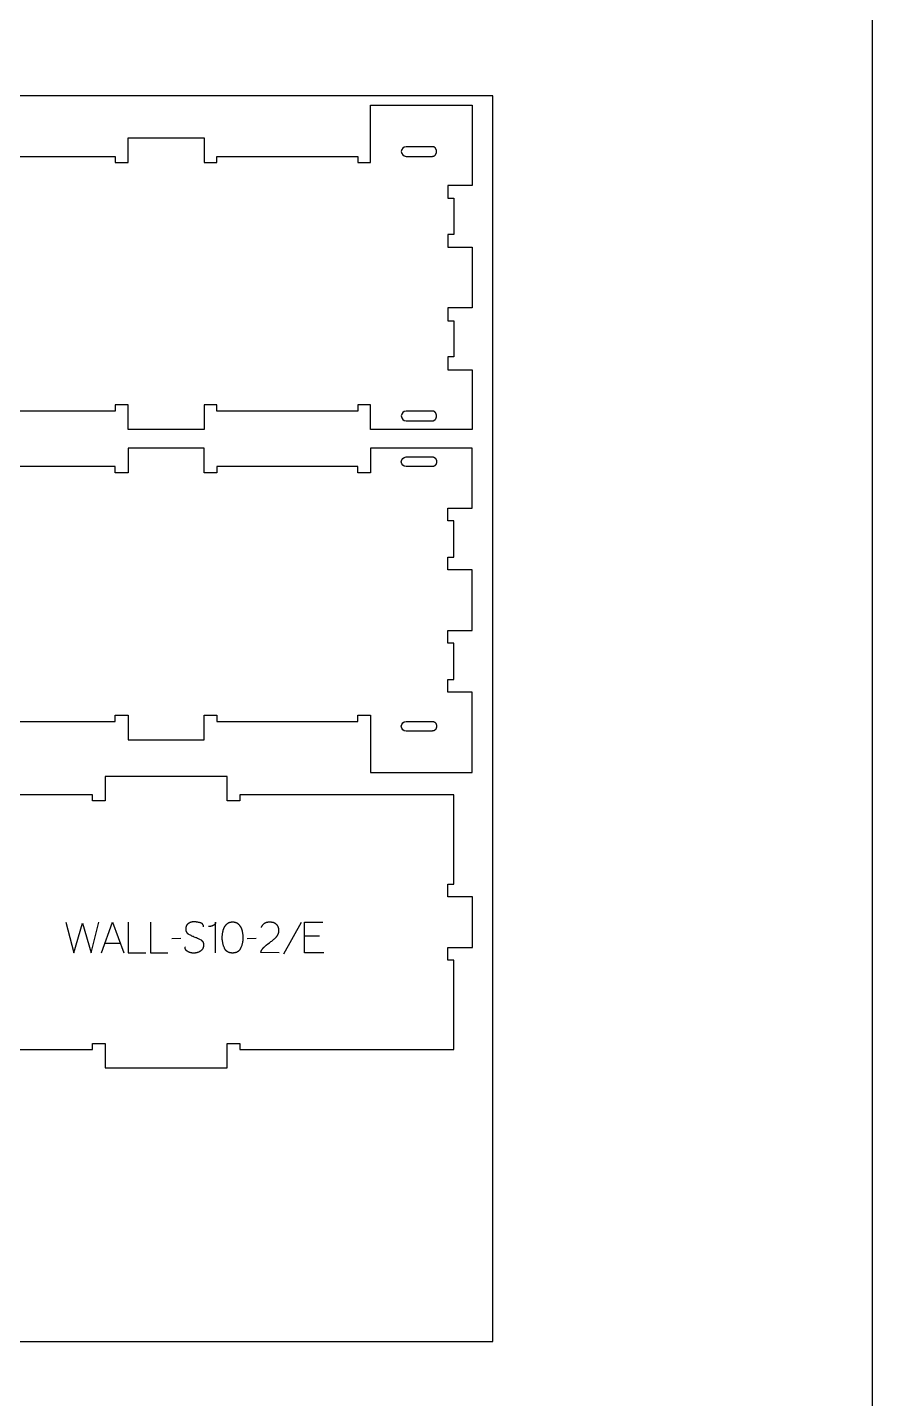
# Model space of a CAD drawing. Extents: x -17068 to -13885, y -10461 to -4867.
# Drawn here: x -14712 to -13885, y -8167 to -6824 of the extents above; entities that cross this region are included whole.
import ezdxf

# ---------------------------------------------------------------- set-up
doc = ezdxf.new("R2010")
doc.units = 0
for name, color, linetype in [('0_SHEET_SPRUCEPLY_2440X122', 1, 'CONTINUOUS'), ('1_ANYTOOL_1MMDEEP_LABELS_S', 2, 'CONTINUOUS'), ('3_ANYTOOL_CUTTHROUGH_INSID', 4, 'CONTINUOUS'), ('4_ANYTOOL_CUTTHROUGH_OUTSI', 5, 'CONTINUOUS'), ('DONOTCUT', 18, 'CONTINUOUS')]:
    doc.layers.add(name, color=color, linetype=linetype)

msp = doc.modelspace()

# ---------------------------------------------------------------- linework, layer by layer
at = {"layer": '0_SHEET_SPRUCEPLY_2440X122'}
msp.add_lwpolyline([(-16696.5, -6891.2), (-16696.5, -8111.2), (-14256.5, -8111.2), (-14256.5, -6891.2)], close=True, dxfattribs=at)
at = {"layer": '1_ANYTOOL_1MMDEEP_LABELS_S'}
for points in [[(-14674.5, -7700.5), (-14666.8, -7730.5), (-14658.3, -7701.4), (-14649.8, -7730.5), (-14642.3, -7700.5)], [(-14639.8, -7730.5), (-14628.9, -7700.5), (-14617.8, -7730.5)], [(-14613.5, -7700.5), (-14613.5, -7730.5), (-14596.4, -7730.5)], [(-14591.7, -7700.5), (-14591.7, -7730.5), (-14574.6, -7730.5)], [(-14539.7, -7705.1), (-14539.7, -7704.9), (-14539.7, -7704.8), (-14539.8, -7704.7), (-14539.8, -7704.6), (-14539.8, -7704.5), (-14539.8, -7704.5), (-14539.8, -7704.4), (-14539.8, -7704.3), (-14539.8, -7704.2), (-14539.8, -7704.1), (-14539.9, -7704), (-14539.9, -7704), (-14539.9, -7703.9), (-14539.9, -7703.8), (-14539.9, -7703.7), (-14540, -7703.6), (-14540, -7703.6), (-14540, -7703.5), (-14540.1, -7703.4), (-14540.1, -7703.3), (-14540.1, -7703.3), (-14540.2, -7703.2), (-14540.2, -7703.1), (-14540.2, -7703), (-14540.3, -7703), (-14540.3, -7702.9), (-14540.4, -7702.8), (-14540.4, -7702.8), (-14540.5, -7702.7), (-14540.5, -7702.6), (-14540.6, -7702.6), (-14540.6, -7702.5), (-14540.7, -7702.5), (-14540.7, -7702.4), (-14540.8, -7702.3), (-14540.8, -7702.3), (-14540.9, -7702.2), (-14541, -7702.2), (-14541, -7702.1), (-14541.1, -7702.1), (-14541.2, -7702), (-14541.2, -7702), (-14541.3, -7701.9), (-14541.4, -7701.9), (-14541.4, -7701.8), (-14541.5, -7701.8), (-14541.6, -7701.7), (-14541.7, -7701.7), (-14541.7, -7701.6), (-14541.8, -7701.6), (-14541.9, -7701.5), (-14542.1, -7701.5), (-14542.2, -7701.4), (-14542.4, -7701.3), (-14542.6, -7701.2), (-14542.8, -7701.2), (-14543, -7701.1), (-14543.8, -7700.9), (-14544.6, -7700.7), (-14545.4, -7700.5), (-14546.2, -7700.4), (-14546.6, -7700.4), (-14546.9, -7700.3), (-14547.3, -7700.3), (-14547.7, -7700.2), (-14548, -7700.2), (-14548.4, -7700.2), (-14548.8, -7700.2), (-14549.1, -7700.2), (-14549.3, -7700.2), (-14549.5, -7700.2), (-14549.7, -7700.2), (-14549.9, -7700.2), (-14550.1, -7700.2), (-14550.3, -7700.2), (-14550.5, -7700.3), (-14550.6, -7700.3), (-14550.8, -7700.3), (-14551, -7700.4), (-14551.2, -7700.4), (-14551.4, -7700.4), (-14551.6, -7700.5), (-14551.7, -7700.5), (-14551.9, -7700.6), (-14552.1, -7700.6), (-14552.3, -7700.7), (-14552.4, -7700.7), (-14552.6, -7700.8), (-14552.8, -7700.9), (-14553, -7701), (-14553.1, -7701), (-14553.3, -7701.1), (-14553.5, -7701.2), (-14553.6, -7701.3), (-14553.8, -7701.4), (-14553.9, -7701.5), (-14554.1, -7701.6), (-14554.3, -7701.7), (-14554.4, -7701.8), (-14554.6, -7701.9), (-14554.7, -7702), (-14554.9, -7702.1), (-14555, -7702.2), (-14555.2, -7702.3), (-14555.3, -7702.5), (-14555.5, -7702.6), (-14555.6, -7702.7), (-14555.7, -7702.9), (-14555.8, -7703), (-14555.9, -7703.1), (-14556, -7703.3), (-14556.2, -7703.4), (-14556.3, -7703.6), (-14556.3, -7703.7), (-14556.4, -7703.9), (-14556.5, -7704), (-14556.6, -7704.2), (-14556.7, -7704.4), (-14556.7, -7704.5), (-14556.8, -7704.7), (-14556.9, -7704.9), (-14556.9, -7705.1), (-14557, -7705.2), (-14557, -7705.4), (-14557.1, -7705.6), (-14557.1, -7705.8), (-14557.1, -7706), (-14557.2, -7706.2), (-14557.2, -7706.4), (-14557.2, -7706.6), (-14557.2, -7706.8), (-14557.2, -7707), (-14557.2, -7707.2), (-14557.2, -7707.4), (-14557.2, -7707.6), (-14557.2, -7707.8), (-14557.2, -7708), (-14557.2, -7708.2), (-14557.1, -7708.4), (-14557.1, -7708.6), (-14557, -7708.8), (-14557, -7709), (-14556.9, -7709.2), (-14556.9, -7709.4), (-14556.8, -7709.5), (-14556.8, -7709.6), (-14556.8, -7709.7), (-14556.7, -7709.8), (-14556.7, -7709.9), (-14556.6, -7710), (-14556.6, -7710), (-14556.6, -7710.1), (-14556.5, -7710.2), (-14556.5, -7710.3), (-14556.4, -7710.4), (-14556.4, -7710.4), (-14556.3, -7710.5), (-14556.3, -7710.6), (-14556.2, -7710.7), (-14556.2, -7710.7), (-14556.1, -7710.8), (-14556.1, -7710.9), (-14556, -7710.9), (-14555.9, -7711), (-14555.9, -7711.1), (-14555.8, -7711.2), (-14555.8, -7711.2), (-14555.7, -7711.3), (-14555.6, -7711.3), (-14555.5, -7711.5), (-14555.4, -7711.6), (-14555.2, -7711.7), (-14555.1, -7711.8), (-14554.9, -7711.9), (-14554.7, -7712.1), (-14554.6, -7712.2), (-14554.4, -7712.3), (-14553.7, -7712.6), (-14552.9, -7713), (-14552.2, -7713.4), (-14551.4, -7713.8), (-14550.7, -7714.1), (-14549.9, -7714.4), (-14549.1, -7714.8), (-14548.2, -7715.1), (-14547.4, -7715.4), (-14546.6, -7715.7), (-14545.8, -7716.1), (-14545, -7716.4), (-14544.3, -7716.8), (-14543.6, -7717.2), (-14542.9, -7717.6), (-14542.2, -7718), (-14542, -7718.1), (-14541.9, -7718.2), (-14541.7, -7718.3), (-14541.6, -7718.4), (-14541.6, -7718.5), (-14541.5, -7718.5), (-14541.4, -7718.6), (-14541.3, -7718.7), (-14541.3, -7718.7), (-14541.2, -7718.8), (-14541.1, -7718.8), (-14541.1, -7718.9), (-14541, -7719), (-14541, -7719.1), (-14540.9, -7719.1), (-14540.8, -7719.2), (-14540.8, -7719.3), (-14540.7, -7719.3), (-14540.7, -7719.4), (-14540.6, -7719.5), (-14540.6, -7719.6), (-14540.5, -7719.6), (-14540.5, -7719.7), (-14540.4, -7719.8), (-14540.4, -7719.9), (-14540.4, -7720), (-14540.3, -7720.1), (-14540.3, -7720.1), (-14540.2, -7720.2), (-14540.2, -7720.3), (-14540.2, -7720.4), (-14540.1, -7720.5), (-14540.1, -7720.6), (-14540.1, -7720.7), (-14540, -7720.7), (-14540, -7720.8), (-14540, -7720.9), (-14539.9, -7721.1), (-14539.9, -7721.3), (-14539.9, -7721.5), (-14539.8, -7721.7), (-14539.8, -7721.9), (-14539.8, -7722.1), (-14539.8, -7722.3), (-14539.8, -7722.5), (-14539.8, -7722.8), (-14539.8, -7723), (-14539.8, -7723.2), (-14539.8, -7723.4), (-14539.8, -7723.7), (-14539.8, -7723.9), (-14539.9, -7724.1), (-14539.9, -7724.3), (-14539.9, -7724.6), (-14540, -7724.8), (-14540, -7725), (-14540.1, -7725.2), (-14540.2, -7725.4), (-14540.2, -7725.6), (-14540.3, -7725.8), (-14540.4, -7726), (-14540.5, -7726.2), (-14540.5, -7726.3), (-14540.6, -7726.5), (-14540.7, -7726.7), (-14540.8, -7726.9), (-14540.9, -7727), (-14541, -7727.2), (-14541.2, -7727.4), (-14541.3, -7727.5), (-14541.4, -7727.7), (-14541.5, -7727.8), (-14541.7, -7728), (-14541.8, -7728.1), (-14542, -7728.2), (-14542.1, -7728.4), (-14542.3, -7728.5), (-14542.4, -7728.6), (-14542.6, -7728.8), (-14542.8, -7728.9), (-14543, -7729), (-14543.3, -7729.2), (-14543.7, -7729.4), (-14544, -7729.6), (-14544.4, -7729.8), (-14544.8, -7730), (-14545.2, -7730.1), (-14545.4, -7730.2), (-14545.6, -7730.2), (-14545.7, -7730.3), (-14545.9, -7730.4), (-14546.1, -7730.4), (-14546.3, -7730.5), (-14546.5, -7730.5), (-14546.7, -7730.6), (-14546.9, -7730.6), (-14547.1, -7730.7), (-14547.3, -7730.7), (-14547.5, -7730.7), (-14547.7, -7730.8), (-14547.9, -7730.8), (-14548.3, -7730.8), (-14548.7, -7730.8), (-14549.1, -7730.9), (-14549.6, -7730.9), (-14550, -7730.8), (-14550.4, -7730.8), (-14550.8, -7730.8), (-14551.2, -7730.7), (-14551.6, -7730.7), (-14551.9, -7730.6), (-14552.3, -7730.5), (-14552.7, -7730.4), (-14553.1, -7730.3), (-14553.4, -7730.1), (-14553.8, -7730), (-14554.2, -7729.9), (-14554.5, -7729.7), (-14554.9, -7729.5), (-14555.2, -7729.3), (-14555.4, -7729.2), (-14555.5, -7729.1), (-14555.7, -7729), (-14555.9, -7728.9), (-14556, -7728.8), (-14556.1, -7728.7), (-14556.3, -7728.6), (-14556.4, -7728.4), (-14556.5, -7728.3), (-14556.7, -7728.2), (-14556.8, -7728), (-14556.9, -7727.9), (-14556.9, -7727.8), (-14557, -7727.8), (-14557, -7727.7), (-14557.1, -7727.6), (-14557.1, -7727.6), (-14557.2, -7727.5), (-14557.2, -7727.4), (-14557.3, -7727.4), (-14557.3, -7727.3), (-14557.4, -7727.2), (-14557.4, -7727.1), (-14557.4, -7727.1), (-14557.5, -7727), (-14557.5, -7726.9), (-14557.5, -7726.8), (-14557.6, -7726.7), (-14557.6, -7726.7), (-14557.6, -7726.6), (-14557.7, -7726.5), (-14557.7, -7726.4), (-14557.7, -7726.3), (-14557.8, -7726.1), (-14557.8, -7725.9), (-14557.9, -7725.7), (-14557.9, -7725.6), (-14557.9, -7725.4), (-14557.9, -7725.2), (-14557.9, -7725), (-14558, -7724.8), (-14558, -7724.6)], [(-14527.9, -7730.5), (-14527.9, -7700.5), (-14527.9, -7700.6), (-14527.9, -7700.8), (-14527.9, -7700.9), (-14528, -7701.1), (-14528, -7701.2), (-14528.1, -7701.3), (-14528.1, -7701.5), (-14528.1, -7701.6), (-14528.2, -7701.7), (-14528.3, -7701.9), (-14528.3, -7701.9), (-14528.3, -7702), (-14528.3, -7702), (-14528.4, -7702.1), (-14528.4, -7702.2), (-14528.4, -7702.2), (-14528.5, -7702.3), (-14528.5, -7702.3), (-14528.6, -7702.4), (-14528.6, -7702.4), (-14528.6, -7702.5), (-14528.7, -7702.5), (-14528.7, -7702.6), (-14528.8, -7702.7), (-14528.8, -7702.7), (-14528.8, -7702.8), (-14528.9, -7702.8), (-14528.9, -7702.9), (-14529, -7702.9), (-14529, -7702.9), (-14529.1, -7703), (-14529.1, -7703), (-14529.2, -7703.1), (-14529.3, -7703.2), (-14529.5, -7703.3), (-14529.6, -7703.4), (-14529.7, -7703.5), (-14529.8, -7703.5), (-14529.9, -7703.6), (-14530.1, -7703.7), (-14530.2, -7703.8), (-14530.3, -7703.8), (-14530.5, -7703.9), (-14530.8, -7704), (-14531.1, -7704.1), (-14531.3, -7704.2), (-14531.6, -7704.3), (-14531.9, -7704.4), (-14532.2, -7704.5), (-14532.5, -7704.5), (-14532.7, -7704.6), (-14533, -7704.7), (-14533.3, -7704.7), (-14533.5, -7704.8), (-14533.8, -7704.8), (-14534.1, -7704.8), (-14534.3, -7704.8), (-14534.6, -7704.8), (-14534.9, -7704.8)], [(-14465.6, -7730.5), (-14483.9, -7730.4), (-14483.7, -7730), (-14483.6, -7729.7), (-14483.5, -7729.5), (-14483.5, -7729.3), (-14483.4, -7729.1), (-14483.3, -7728.9), (-14483.2, -7728.7), (-14483.1, -7728.5), (-14483, -7728.2), (-14482.9, -7728), (-14482.8, -7727.8), (-14482.6, -7727.6), (-14482.5, -7727.4), (-14482.4, -7727.2), (-14482.3, -7727), (-14482.2, -7726.9), (-14482, -7726.7), (-14481.9, -7726.5), (-14481.7, -7726.3), (-14481.6, -7726.1), (-14481.5, -7725.9), (-14481.3, -7725.8), (-14481.2, -7725.6), (-14481, -7725.4), (-14480.8, -7725.2), (-14480.7, -7725.1), (-14480.5, -7724.9), (-14480.3, -7724.8), (-14480.2, -7724.6), (-14479.8, -7724.3), (-14478.3, -7723.1), (-14476.8, -7721.9), (-14475.3, -7720.7), (-14473.8, -7719.6), (-14473, -7719), (-14472.3, -7718.5), (-14471.6, -7717.9), (-14470.9, -7717.3), (-14470.2, -7716.7), (-14469.6, -7716.1), (-14469, -7715.5), (-14468.4, -7714.9), (-14468.2, -7714.7), (-14468.1, -7714.6), (-14468, -7714.4), (-14467.8, -7714.2), (-14467.7, -7714.1), (-14467.6, -7713.9), (-14467.5, -7713.7), (-14467.4, -7713.6), (-14467.2, -7713.4), (-14467.1, -7713.2), (-14467, -7713), (-14466.9, -7712.8), (-14466.9, -7712.7), (-14466.8, -7712.5), (-14466.7, -7712.3), (-14466.6, -7712.1), (-14466.5, -7711.9), (-14466.5, -7711.7), (-14466.4, -7711.5), (-14466.4, -7711.3), (-14466.3, -7711.1), (-14466.3, -7710.9), (-14466.2, -7710.7), (-14466.2, -7710.5), (-14466.1, -7710.3), (-14466.1, -7710.1), (-14466.1, -7709.9), (-14466.1, -7709.6), (-14466, -7709.4), (-14466, -7709.2), (-14466, -7709), (-14466, -7708.7), (-14466, -7708.5), (-14466, -7708.2), (-14466, -7708), (-14466.1, -7707.8), (-14466.1, -7707.5), (-14466.1, -7707.3), (-14466.1, -7707.1), (-14466.2, -7706.9), (-14466.2, -7706.6), (-14466.3, -7706.4), (-14466.3, -7706.2), (-14466.4, -7706), (-14466.4, -7705.8), (-14466.5, -7705.6), (-14466.6, -7705.4), (-14466.7, -7705.2), (-14466.7, -7705), (-14466.8, -7704.8), (-14466.9, -7704.6), (-14467, -7704.5), (-14467.1, -7704.3), (-14467.2, -7704.1), (-14467.3, -7703.9), (-14467.4, -7703.8), (-14467.6, -7703.6), (-14467.7, -7703.5), (-14467.8, -7703.3), (-14468, -7703.2), (-14468.1, -7703), (-14468.2, -7702.9), (-14468.4, -7702.7), (-14468.6, -7702.6), (-14468.7, -7702.5), (-14468.9, -7702.4), (-14469, -7702.2), (-14469.2, -7702.1), (-14469.4, -7702), (-14469.5, -7701.9), (-14469.7, -7701.8), (-14469.9, -7701.7), (-14470.1, -7701.6), (-14470.3, -7701.5), (-14470.4, -7701.4), (-14470.6, -7701.3), (-14470.8, -7701.3), (-14471, -7701.2), (-14471.2, -7701.1), (-14471.4, -7701), (-14471.6, -7701), (-14471.8, -7700.9), (-14472, -7700.9), (-14472.2, -7700.8), (-14472.4, -7700.8), (-14472.7, -7700.7), (-14472.9, -7700.7), (-14473.1, -7700.6), (-14473.3, -7700.6), (-14473.5, -7700.6), (-14473.8, -7700.6), (-14474, -7700.5), (-14474.2, -7700.5), (-14474.5, -7700.5), (-14474.9, -7700.5), (-14475.3, -7700.5), (-14475.7, -7700.5), (-14476, -7700.6), (-14476.4, -7700.6), (-14476.7, -7700.6), (-14477, -7700.7), (-14477.4, -7700.8), (-14477.7, -7700.8), (-14478, -7700.9), (-14478.2, -7701), (-14478.3, -7701), (-14478.5, -7701.1), (-14478.6, -7701.1), (-14478.8, -7701.2), (-14478.9, -7701.2), (-14479, -7701.3), (-14479.2, -7701.4), (-14479.3, -7701.4), (-14479.5, -7701.5), (-14479.6, -7701.6), (-14479.7, -7701.6), (-14479.9, -7701.7), (-14480, -7701.8), (-14480.1, -7701.9), (-14480.3, -7702), (-14480.4, -7702), (-14480.5, -7702.1), (-14480.7, -7702.2), (-14480.8, -7702.3), (-14480.9, -7702.4), (-14481, -7702.5), (-14481.1, -7702.6), (-14481.3, -7702.7), (-14481.4, -7702.8), (-14481.5, -7702.9), (-14481.6, -7703), (-14481.7, -7703.2), (-14481.8, -7703.3), (-14481.9, -7703.4), (-14482, -7703.5), (-14482.1, -7703.6), (-14482.3, -7703.9), (-14482.5, -7704.1), (-14482.7, -7704.4), (-14482.9, -7704.7), (-14483.1, -7705), (-14483.3, -7705.3), (-14483.4, -7705.6)], [(-14444.3, -7701), (-14461.5, -7731.8)], [(-14422, -7730.5), (-14440.9, -7730.5), (-14440.9, -7700.5), (-14423.1, -7700.5)], [(-14636.3, -7721), (-14621.4, -7721)], [(-14562, -7716.6), (-14570.8, -7716.7)], [(-14488.1, -7716.6), (-14496.9, -7716.7)], [(-14426.3, -7714.4), (-14440.9, -7714.4)]]:
    msp.add_lwpolyline(points, dxfattribs=at)
msp.add_lwpolyline([(-14511.4, -7700.3), (-14511, -7700.3), (-14510.6, -7700.3), (-14510.5, -7700.3), (-14510.3, -7700.3), (-14510.1, -7700.3), (-14509.9, -7700.4), (-14509.8, -7700.4), (-14509.6, -7700.4), (-14509.4, -7700.4), (-14509.3, -7700.5), (-14509.1, -7700.5), (-14508.9, -7700.6), (-14508.8, -7700.6), (-14508.6, -7700.6), (-14508.5, -7700.7), (-14508.3, -7700.7), (-14508.2, -7700.8), (-14508, -7700.9), (-14507.9, -7700.9), (-14507.7, -7701), (-14507.6, -7701), (-14507.4, -7701.1), (-14507.3, -7701.2), (-14507.2, -7701.3), (-14507, -7701.3), (-14506.9, -7701.4), (-14506.8, -7701.5), (-14506.6, -7701.6), (-14506.5, -7701.7), (-14506.4, -7701.8), (-14506.2, -7702), (-14505.9, -7702.2), (-14505.7, -7702.4), (-14505.5, -7702.6), (-14505.2, -7702.8), (-14505, -7703), (-14504.8, -7703.3), (-14504.6, -7703.5), (-14504.4, -7703.7), (-14504.3, -7704), (-14504.1, -7704.3), (-14503.9, -7704.5), (-14503.7, -7704.8), (-14503.6, -7705.1), (-14503.4, -7705.3), (-14503.3, -7705.6), (-14503.1, -7705.9), (-14503, -7706.2), (-14502.9, -7706.5), (-14502.7, -7706.8), (-14502.6, -7707.1), (-14502.5, -7707.4), (-14502.4, -7707.8), (-14502.3, -7708.1), (-14502.2, -7708.4), (-14502.1, -7708.7), (-14502, -7709), (-14501.9, -7709.4), (-14501.9, -7709.7), (-14501.8, -7710), (-14501.7, -7710.7), (-14501.6, -7711.4), (-14501.5, -7712.1), (-14501.4, -7712.7), (-14501.3, -7713.4), (-14501.3, -7714), (-14501.2, -7714.7), (-14501.2, -7715.3), (-14501.2, -7715.9), (-14501.2, -7716.5), (-14501.2, -7717.1), (-14501.3, -7717.8), (-14501.3, -7718.4), (-14501.4, -7719), (-14501.5, -7719.6), (-14501.6, -7720.2), (-14501.7, -7720.8), (-14501.9, -7721.5), (-14502, -7722.1), (-14502.2, -7722.7), (-14502.4, -7723.3), (-14502.6, -7723.9), (-14502.8, -7724.6), (-14503.1, -7725.2), (-14503.3, -7725.8), (-14503.5, -7726.1), (-14503.6, -7726.4), (-14503.8, -7726.7), (-14503.8, -7726.8), (-14503.9, -7727), (-14504, -7727.1), (-14504.1, -7727.2), (-14504.2, -7727.4), (-14504.3, -7727.5), (-14504.4, -7727.6), (-14504.4, -7727.7), (-14504.5, -7727.9), (-14504.6, -7728), (-14504.7, -7728.1), (-14504.8, -7728.2), (-14504.9, -7728.3), (-14505, -7728.4), (-14505.1, -7728.5), (-14505.2, -7728.6), (-14505.3, -7728.7), (-14505.5, -7728.8), (-14505.6, -7728.9), (-14505.7, -7729), (-14505.8, -7729.1), (-14505.9, -7729.2), (-14506, -7729.3), (-14506.2, -7729.4), (-14506.3, -7729.5), (-14506.4, -7729.5), (-14506.5, -7729.6), (-14506.7, -7729.7), (-14506.8, -7729.8), (-14506.9, -7729.8), (-14507.1, -7729.9), (-14507.2, -7730), (-14507.3, -7730), (-14507.5, -7730.1), (-14507.6, -7730.1), (-14507.7, -7730.2), (-14507.9, -7730.2), (-14508, -7730.3), (-14508.2, -7730.3), (-14508.3, -7730.4), (-14508.5, -7730.4), (-14508.6, -7730.5), (-14509, -7730.5), (-14509.3, -7730.6), (-14509.6, -7730.7), (-14509.9, -7730.7), (-14510.3, -7730.7), (-14510.6, -7730.8), (-14511, -7730.8), (-14511.4, -7730.8), (-14511.7, -7730.8), (-14512.1, -7730.8), (-14512.4, -7730.7), (-14512.8, -7730.7), (-14513.1, -7730.7), (-14513.4, -7730.6), (-14513.8, -7730.5), (-14513.9, -7730.5), (-14514.1, -7730.5), (-14514.2, -7730.4), (-14514.4, -7730.4), (-14514.5, -7730.3), (-14514.7, -7730.3), (-14514.8, -7730.2), (-14515, -7730.2), (-14515.1, -7730.1), (-14515.2, -7730.1), (-14515.4, -7730), (-14515.5, -7729.9), (-14515.7, -7729.9), (-14515.8, -7729.8), (-14515.9, -7729.7), (-14516, -7729.7), (-14516.2, -7729.6), (-14516.3, -7729.5), (-14516.4, -7729.4), (-14516.5, -7729.4), (-14516.7, -7729.3), (-14516.8, -7729.2), (-14516.9, -7729.1), (-14517, -7729), (-14517.1, -7728.9), (-14517.2, -7728.8), (-14517.3, -7728.7), (-14517.4, -7728.6), (-14517.6, -7728.5), (-14517.7, -7728.4), (-14517.8, -7728.3), (-14517.9, -7728.2), (-14518, -7728.1), (-14518.1, -7728), (-14518.1, -7727.8), (-14518.2, -7727.7), (-14518.3, -7727.6), (-14518.4, -7727.5), (-14518.5, -7727.3), (-14518.6, -7727.2), (-14518.7, -7727.1), (-14518.8, -7726.9), (-14518.8, -7726.8), (-14518.9, -7726.7), (-14519.1, -7726.4), (-14519.2, -7726.1), (-14519.3, -7725.8), (-14519.6, -7725.1), (-14519.8, -7724.5), (-14520.1, -7723.9), (-14520.3, -7723.3), (-14520.4, -7722.6), (-14520.6, -7722), (-14520.8, -7721.4), (-14520.9, -7720.8), (-14521, -7720.2), (-14521.1, -7719.5), (-14521.2, -7718.9), (-14521.3, -7718.3), (-14521.4, -7717.7), (-14521.4, -7717.1), (-14521.4, -7716.5), (-14521.4, -7715.9), (-14521.4, -7715.2), (-14521.4, -7714.6), (-14521.4, -7714), (-14521.3, -7713.3), (-14521.3, -7712.7), (-14521.2, -7712), (-14521.1, -7711.4), (-14521, -7710.7), (-14520.9, -7710.3), (-14520.9, -7710), (-14520.8, -7709.7), (-14520.7, -7709.3), (-14520.6, -7709), (-14520.6, -7708.7), (-14520.5, -7708.4), (-14520.4, -7708), (-14520.3, -7707.7), (-14520.2, -7707.4), (-14520, -7707.1), (-14519.9, -7706.8), (-14519.8, -7706.5), (-14519.7, -7706.2), (-14519.5, -7705.9), (-14519.4, -7705.6), (-14519.2, -7705.3), (-14519.1, -7705), (-14518.9, -7704.8), (-14518.8, -7704.5), (-14518.6, -7704.2), (-14518.4, -7704), (-14518.2, -7703.7), (-14518, -7703.5), (-14517.8, -7703.3), (-14517.6, -7703), (-14517.4, -7702.8), (-14517.2, -7702.6), (-14517, -7702.4), (-14516.7, -7702.2), (-14516.5, -7702), (-14516.3, -7701.8), (-14516.2, -7701.7), (-14516, -7701.6), (-14515.9, -7701.5), (-14515.8, -7701.4), (-14515.6, -7701.3), (-14515.5, -7701.3), (-14515.4, -7701.2), (-14515.2, -7701.1), (-14515.1, -7701), (-14515, -7701), (-14514.8, -7700.9), (-14514.7, -7700.9), (-14514.5, -7700.8), (-14514.4, -7700.7), (-14514.2, -7700.7), (-14514.1, -7700.6), (-14513.9, -7700.6), (-14513.8, -7700.6), (-14513.6, -7700.5), (-14513.4, -7700.5), (-14513.3, -7700.4), (-14513.1, -7700.4), (-14513, -7700.4), (-14512.8, -7700.4), (-14512.6, -7700.3), (-14512.4, -7700.3), (-14512.3, -7700.3), (-14512.1, -7700.3), (-14511.7, -7700.3)], close=True, dxfattribs=at)
at = {"layer": '3_ANYTOOL_CUTTHROUGH_INSID', "color": 4}
for points in [[(-14341.4, -6941, 1), (-14341.4, -6950.5), (-14315.7, -6950.5), (-14315.6, -6950.5), (-14315.5, -6950.5), (-14315.4, -6950.4), (-14315.3, -6950.4), (-14315.2, -6950.4), (-14315.1, -6950.4), (-14315, -6950.4), (-14314.9, -6950.4), (-14314.8, -6950.4), (-14314.7, -6950.3), (-14314.6, -6950.3), (-14314.5, -6950.3), (-14314.4, -6950.2), (-14314.3, -6950.2), (-14314.2, -6950.2), (-14314.1, -6950.1), (-14314, -6950.1), (-14313.9, -6950), (-14313.8, -6950), (-14313.7, -6949.9), (-14313.7, -6949.8), (-14313.6, -6949.8), (-14313.5, -6949.7), (-14313.4, -6949.7), (-14313.3, -6949.6), (-14313.2, -6949.5), (-14313.1, -6949.4), (-14313.1, -6949.4), (-14313, -6949.3), (-14312.9, -6949.2), (-14312.8, -6949.1), (-14312.8, -6949), (-14312.7, -6948.9), (-14312.6, -6948.8), (-14312.6, -6948.8), (-14312.5, -6948.7), (-14312.4, -6948.6), (-14312.4, -6948.5), (-14312.3, -6948.4), (-14312.3, -6948.3), (-14312.2, -6948.2), (-14312.2, -6948.1), (-14312.1, -6948), (-14312.1, -6947.9), (-14312, -6947.8), (-14312, -6947.6), (-14312, -6947.5), (-14311.9, -6947.4), (-14311.9, -6947.3), (-14311.9, -6947.2), (-14311.8, -6947.1), (-14311.8, -6947), (-14311.8, -6946.9), (-14311.8, -6946.8), (-14311.7, -6946.7), (-14311.7, -6946.6), (-14311.7, -6946.5), (-14311.7, -6946.4), (-14311.7, -6946.2), (-14311.7, -6946.1), (-14311.7, -6946), (-14311.7, -6945.9), (-14311.7, -6945.8), (-14311.7, -6945.7), (-14311.7, -6945.6), (-14311.7, -6945.5), (-14311.7, -6945.4), (-14311.7, -6945.3), (-14311.7, -6945.2), (-14311.7, -6945.1), (-14311.7, -6945), (-14311.7, -6944.9), (-14311.7, -6944.8), (-14311.8, -6944.6), (-14311.8, -6944.5), (-14311.8, -6944.4), (-14311.8, -6944.3), (-14311.9, -6944.2), (-14311.9, -6944.1), (-14311.9, -6944), (-14312, -6943.9), (-14312, -6943.8), (-14312, -6943.7), (-14312.1, -6943.6), (-14312.1, -6943.5), (-14312.2, -6943.4), (-14312.2, -6943.3), (-14312.3, -6943.2), (-14312.3, -6943.1), (-14312.4, -6943), (-14312.4, -6942.9), (-14312.5, -6942.8), (-14312.6, -6942.7), (-14312.6, -6942.6), (-14312.7, -6942.5), (-14312.8, -6942.4), (-14312.8, -6942.3), (-14312.9, -6942.2), (-14313, -6942.1), (-14313.1, -6942.1), (-14313.1, -6942), (-14313.2, -6941.9), (-14313.3, -6941.8), (-14313.4, -6941.8), (-14313.5, -6941.7), (-14313.6, -6941.6), (-14313.7, -6941.6), (-14313.7, -6941.5), (-14313.8, -6941.5), (-14313.9, -6941.4), (-14314, -6941.4), (-14314.1, -6941.3), (-14314.2, -6941.3), (-14314.3, -6941.2), (-14314.4, -6941.2), (-14314.5, -6941.2), (-14314.6, -6941.1), (-14314.7, -6941.1), (-14314.8, -6941.1), (-14314.9, -6941), (-14315, -6941), (-14315.1, -6941), (-14315.2, -6941), (-14315.3, -6941), (-14315.4, -6941), (-14315.5, -6941), (-14315.6, -6941), (-14315.7, -6941)], [(-14341.4, -7209.5), (-14315.7, -7209.5), (-14315.6, -7209.5), (-14315.5, -7209.5), (-14315.4, -7209.4), (-14315.3, -7209.4), (-14315.2, -7209.4), (-14315.1, -7209.4), (-14315, -7209.4), (-14314.9, -7209.4), (-14314.8, -7209.4), (-14314.7, -7209.3), (-14314.6, -7209.3), (-14314.5, -7209.3), (-14314.4, -7209.2), (-14314.3, -7209.2), (-14314.2, -7209.2), (-14314.1, -7209.1), (-14314, -7209.1), (-14313.9, -7209), (-14313.8, -7209), (-14313.7, -7208.9), (-14313.7, -7208.8), (-14313.6, -7208.8), (-14313.5, -7208.7), (-14313.4, -7208.7), (-14313.3, -7208.6), (-14313.2, -7208.5), (-14313.1, -7208.4), (-14313.1, -7208.4), (-14313, -7208.3), (-14312.9, -7208.2), (-14312.8, -7208.1), (-14312.8, -7208), (-14312.7, -7207.9), (-14312.6, -7207.8), (-14312.6, -7207.8), (-14312.5, -7207.7), (-14312.4, -7207.6), (-14312.4, -7207.5), (-14312.3, -7207.4), (-14312.3, -7207.3), (-14312.2, -7207.2), (-14312.2, -7207.1), (-14312.1, -7207), (-14312.1, -7206.9), (-14312, -7206.8), (-14312, -7206.6), (-14312, -7206.5), (-14311.9, -7206.4), (-14311.9, -7206.3), (-14311.9, -7206.2), (-14311.8, -7206.1), (-14311.8, -7206), (-14311.8, -7205.9), (-14311.8, -7205.8), (-14311.7, -7205.7), (-14311.7, -7205.6), (-14311.7, -7205.5), (-14311.7, -7205.4), (-14311.7, -7205.2), (-14311.7, -7205.1), (-14311.7, -7205), (-14311.7, -7204.9), (-14311.7, -7204.8), (-14311.7, -7204.7), (-14311.7, -7204.6), (-14311.7, -7204.5), (-14311.7, -7204.4), (-14311.7, -7204.3), (-14311.7, -7204.2), (-14311.7, -7204.1), (-14311.7, -7204), (-14311.7, -7203.9), (-14311.7, -7203.8), (-14311.8, -7203.6), (-14311.8, -7203.5), (-14311.8, -7203.4), (-14311.8, -7203.3), (-14311.9, -7203.2), (-14311.9, -7203.1), (-14311.9, -7203), (-14312, -7202.9), (-14312, -7202.8), (-14312, -7202.7), (-14312.1, -7202.6), (-14312.1, -7202.5), (-14312.2, -7202.4), (-14312.2, -7202.3), (-14312.3, -7202.2), (-14312.3, -7202.1), (-14312.4, -7202), (-14312.4, -7201.9), (-14312.5, -7201.8), (-14312.6, -7201.7), (-14312.6, -7201.6), (-14312.7, -7201.5), (-14312.8, -7201.4), (-14312.8, -7201.3), (-14312.9, -7201.2), (-14313, -7201.1), (-14313.1, -7201.1), (-14313.1, -7201), (-14313.2, -7200.9), (-14313.3, -7200.8), (-14313.4, -7200.8), (-14313.5, -7200.7), (-14313.6, -7200.6), (-14313.7, -7200.6), (-14313.7, -7200.5), (-14313.8, -7200.5), (-14313.9, -7200.4), (-14314, -7200.4), (-14314.1, -7200.3), (-14314.2, -7200.3), (-14314.3, -7200.2), (-14314.4, -7200.2), (-14314.5, -7200.2), (-14314.6, -7200.1), (-14314.7, -7200.1), (-14314.8, -7200.1), (-14314.9, -7200), (-14315, -7200), (-14315.1, -7200), (-14315.2, -7200), (-14315.3, -7200), (-14315.4, -7200), (-14315.5, -7200), (-14315.6, -7200), (-14315.7, -7200), (-14341.4, -7200, 1)], [(-14341.4, -7244.9), (-14315.7, -7244.9), (-14315.6, -7244.9), (-14315.5, -7244.9), (-14315.4, -7244.9), (-14315.3, -7244.9), (-14315.2, -7244.9), (-14315.1, -7244.9), (-14315, -7244.9), (-14314.9, -7244.9), (-14314.8, -7245), (-14314.7, -7245), (-14314.6, -7245), (-14314.5, -7245), (-14314.4, -7245.1), (-14314.3, -7245.1), (-14314.2, -7245.2), (-14314.1, -7245.2), (-14314, -7245.3), (-14313.9, -7245.3), (-14313.8, -7245.4), (-14313.7, -7245.4), (-14313.7, -7245.5), (-14313.6, -7245.5), (-14313.5, -7245.6), (-14313.4, -7245.7), (-14313.3, -7245.7), (-14313.2, -7245.8), (-14313.1, -7245.9), (-14313.1, -7246), (-14313, -7246), (-14312.9, -7246.1), (-14312.8, -7246.2), (-14312.8, -7246.3), (-14312.7, -7246.4), (-14312.6, -7246.5), (-14312.6, -7246.6), (-14312.5, -7246.7), (-14312.4, -7246.7), (-14312.4, -7246.8), (-14312.3, -7246.9), (-14312.3, -7247), (-14312.2, -7247.1), (-14312.2, -7247.2), (-14312.1, -7247.4), (-14312.1, -7247.5), (-14312, -7247.6), (-14312, -7247.7), (-14312, -7247.8), (-14311.9, -7247.9), (-14311.9, -7248), (-14311.9, -7248.1), (-14311.8, -7248.2), (-14311.8, -7248.3), (-14311.8, -7248.4), (-14311.8, -7248.5), (-14311.7, -7248.6), (-14311.7, -7248.8), (-14311.7, -7248.9), (-14311.7, -7249), (-14311.7, -7249.1), (-14311.7, -7249.2), (-14311.7, -7249.3), (-14311.7, -7249.4), (-14311.7, -7249.5), (-14311.7, -7249.6), (-14311.7, -7249.7), (-14311.7, -7249.8), (-14311.7, -7249.9), (-14311.7, -7250), (-14311.7, -7250.1), (-14311.7, -7250.2), (-14311.7, -7250.3), (-14311.7, -7250.5), (-14311.7, -7250.6), (-14311.8, -7250.7), (-14311.8, -7250.8), (-14311.8, -7250.9), (-14311.8, -7251), (-14311.9, -7251.1), (-14311.9, -7251.2), (-14311.9, -7251.3), (-14312, -7251.4), (-14312, -7251.5), (-14312, -7251.6), (-14312.1, -7251.7), (-14312.1, -7251.9), (-14312.2, -7252), (-14312.2, -7252.1), (-14312.3, -7252.2), (-14312.3, -7252.3), (-14312.4, -7252.4), (-14312.4, -7252.5), (-14312.5, -7252.6), (-14312.6, -7252.6), (-14312.6, -7252.7), (-14312.7, -7252.8), (-14312.8, -7252.9), (-14312.8, -7253), (-14312.9, -7253.1), (-14313, -7253.2), (-14313.1, -7253.2), (-14313.1, -7253.3), (-14313.2, -7253.4), (-14313.3, -7253.5), (-14313.4, -7253.5), (-14313.5, -7253.6), (-14313.6, -7253.7), (-14313.7, -7253.7), (-14313.7, -7253.8), (-14313.8, -7253.8), (-14313.9, -7253.9), (-14314, -7254), (-14314.1, -7254), (-14314.2, -7254), (-14314.3, -7254.1), (-14314.4, -7254.1), (-14314.5, -7254.2), (-14314.6, -7254.2), (-14314.7, -7254.2), (-14314.8, -7254.2), (-14314.9, -7254.3), (-14315, -7254.3), (-14315.1, -7254.3), (-14315.2, -7254.3), (-14315.3, -7254.3), (-14315.4, -7254.3), (-14315.5, -7254.3), (-14315.6, -7254.4), (-14315.7, -7254.4), (-14341.4, -7254.4, -1)], [(-14341.4, -7513.4, -1), (-14341.4, -7503.9), (-14315.7, -7503.9), (-14315.6, -7503.9), (-14315.5, -7503.9), (-14315.4, -7503.9), (-14315.3, -7503.9), (-14315.2, -7503.9), (-14315.1, -7503.9), (-14315, -7503.9), (-14314.9, -7503.9), (-14314.8, -7504), (-14314.7, -7504), (-14314.6, -7504), (-14314.5, -7504), (-14314.4, -7504.1), (-14314.3, -7504.1), (-14314.2, -7504.2), (-14314.1, -7504.2), (-14314, -7504.3), (-14313.9, -7504.3), (-14313.8, -7504.4), (-14313.7, -7504.4), (-14313.7, -7504.5), (-14313.6, -7504.5), (-14313.5, -7504.6), (-14313.4, -7504.7), (-14313.3, -7504.7), (-14313.2, -7504.8), (-14313.1, -7504.9), (-14313.1, -7505), (-14313, -7505), (-14312.9, -7505.1), (-14312.8, -7505.2), (-14312.8, -7505.3), (-14312.7, -7505.4), (-14312.6, -7505.5), (-14312.6, -7505.6), (-14312.5, -7505.7), (-14312.4, -7505.7), (-14312.4, -7505.8), (-14312.3, -7505.9), (-14312.3, -7506), (-14312.2, -7506.1), (-14312.2, -7506.2), (-14312.1, -7506.4), (-14312.1, -7506.5), (-14312, -7506.6), (-14312, -7506.7), (-14312, -7506.8), (-14311.9, -7506.9), (-14311.9, -7507), (-14311.9, -7507.1), (-14311.8, -7507.2), (-14311.8, -7507.3), (-14311.8, -7507.4), (-14311.8, -7507.5), (-14311.7, -7507.6), (-14311.7, -7507.8), (-14311.7, -7507.9), (-14311.7, -7508), (-14311.7, -7508.1), (-14311.7, -7508.2), (-14311.7, -7508.3), (-14311.7, -7508.4), (-14311.7, -7508.5), (-14311.7, -7508.6), (-14311.7, -7508.7), (-14311.7, -7508.8), (-14311.7, -7508.9), (-14311.7, -7509), (-14311.7, -7509.1), (-14311.7, -7509.2), (-14311.7, -7509.3), (-14311.7, -7509.5), (-14311.7, -7509.6), (-14311.8, -7509.7), (-14311.8, -7509.8), (-14311.8, -7509.9), (-14311.8, -7510), (-14311.9, -7510.1), (-14311.9, -7510.2), (-14311.9, -7510.3), (-14312, -7510.4), (-14312, -7510.5), (-14312, -7510.6), (-14312.1, -7510.7), (-14312.1, -7510.9), (-14312.2, -7511), (-14312.2, -7511.1), (-14312.3, -7511.2), (-14312.3, -7511.3), (-14312.4, -7511.4), (-14312.4, -7511.5), (-14312.5, -7511.6), (-14312.6, -7511.6), (-14312.6, -7511.7), (-14312.7, -7511.8), (-14312.8, -7511.9), (-14312.8, -7512), (-14312.9, -7512.1), (-14313, -7512.2), (-14313.1, -7512.2), (-14313.1, -7512.3), (-14313.2, -7512.4), (-14313.3, -7512.5), (-14313.4, -7512.5), (-14313.5, -7512.6), (-14313.6, -7512.7), (-14313.7, -7512.7), (-14313.7, -7512.8), (-14313.8, -7512.8), (-14313.9, -7512.9), (-14314, -7513), (-14314.1, -7513), (-14314.2, -7513), (-14314.3, -7513.1), (-14314.4, -7513.1), (-14314.5, -7513.2), (-14314.6, -7513.2), (-14314.7, -7513.2), (-14314.8, -7513.2), (-14314.9, -7513.3), (-14315, -7513.3), (-14315.1, -7513.3), (-14315.2, -7513.3), (-14315.3, -7513.3), (-14315.4, -7513.3), (-14315.5, -7513.3), (-14315.6, -7513.4), (-14315.7, -7513.4)]]:
    msp.add_lwpolyline(points, format="xyb", close=True, dxfattribs=at)
at = {"layer": '4_ANYTOOL_CUTTHROUGH_OUTSI', "color": 5}
for points in [[(-14764.2, -6950.5), (-14626.2, -6950.5), (-14626.2, -6956.5), (-14613.7, -6956.5), (-14613.7, -6932.5), (-14539.2, -6932.5), (-14539.2, -6956.5), (-14526.7, -6956.5), (-14526.7, -6950.5), (-14388.7, -6950.5), (-14388.7, -6956.5), (-14376.2, -6956.5), (-14376.2, -6900.5), (-14276.7, -6900.5), (-14276.7, -6920.2), (-14276.7, -6932.2), (-14276.7, -6979), (-14300.7, -6979), (-14300.7, -6991.5), (-14294.7, -6991.5), (-14294.7, -7027), (-14300.7, -7027), (-14300.7, -7039.5), (-14276.7, -7039.5), (-14276.7, -7099), (-14300.7, -7099), (-14300.7, -7111.5), (-14294.7, -7111.5), (-14294.7, -7147), (-14300.7, -7147), (-14300.7, -7159.5), (-14276.7, -7159.5), (-14276.7, -7218), (-14376.2, -7218), (-14376.2, -7194), (-14388.7, -7194), (-14388.7, -7200), (-14526.7, -7200), (-14526.7, -7194), (-14539.2, -7194), (-14539.2, -7218), (-14613.7, -7218), (-14613.7, -7194), (-14626.2, -7194), (-14626.2, -7200), (-14764.2, -7200)], [(-14764.2, -7503.9), (-14626.2, -7503.9), (-14626.2, -7497.9), (-14613.7, -7497.9), (-14613.7, -7521.9), (-14539.2, -7521.9), (-14539.2, -7497.9), (-14526.7, -7497.9), (-14526.7, -7503.9), (-14388.7, -7503.9), (-14388.7, -7497.9), (-14376.2, -7497.9), (-14376.2, -7553.9), (-14276.7, -7553.9), (-14276.7, -7534.1), (-14276.7, -7522.1), (-14276.7, -7475.4), (-14300.7, -7475.4), (-14300.7, -7462.9), (-14294.7, -7462.9), (-14294.7, -7427.4), (-14300.7, -7427.4), (-14300.7, -7414.9), (-14276.7, -7414.9), (-14276.7, -7355.4), (-14300.7, -7355.4), (-14300.7, -7342.9), (-14294.7, -7342.9), (-14294.7, -7307.4), (-14300.7, -7307.4), (-14300.7, -7294.9), (-14276.7, -7294.9), (-14276.7, -7236.4), (-14376.2, -7236.4), (-14376.2, -7260.4), (-14376.4, -7260.4), (-14388.7, -7260.4), (-14388.7, -7254.4), (-14526.7, -7254.4), (-14526.7, -7260.4), (-14539.2, -7260.4), (-14539.2, -7236.4), (-14613.7, -7236.4), (-14613.7, -7260.4), (-14626.2, -7260.4), (-14626.2, -7254.4), (-14764.2, -7254.4)], [(-14858.1, -7825.3), (-14648.6, -7825.3), (-14648.6, -7819.3), (-14636.1, -7819.3), (-14636.1, -7843.3), (-14516.6, -7843.3), (-14516.6, -7819.3), (-14504.1, -7819.3), (-14504.1, -7825.3), (-14294.6, -7825.3), (-14294.6, -7737.8), (-14300.6, -7737.8), (-14300.6, -7725.3), (-14276.6, -7725.3), (-14276.6, -7675.8), (-14300.6, -7675.8), (-14300.6, -7663.3), (-14294.6, -7663.3), (-14294.6, -7575.8), (-14504.1, -7575.8), (-14504.1, -7581.8), (-14516.6, -7581.8), (-14516.6, -7557.8), (-14636.1, -7557.8), (-14636.1, -7581.8), (-14648.6, -7581.8), (-14648.6, -7575.8), (-14858.1, -7575.8)]]:
    msp.add_lwpolyline(points, dxfattribs=at)
at = {"layer": 'DONOTCUT'}
msp.add_lwpolyline([(-17068.2, -10460.6), (-13884.8, -10460.6), (-13884.8, -4867.2), (-17068.2, -4867.2)], close=True, dxfattribs=at)

doc.saveas('drawing.dxf')
